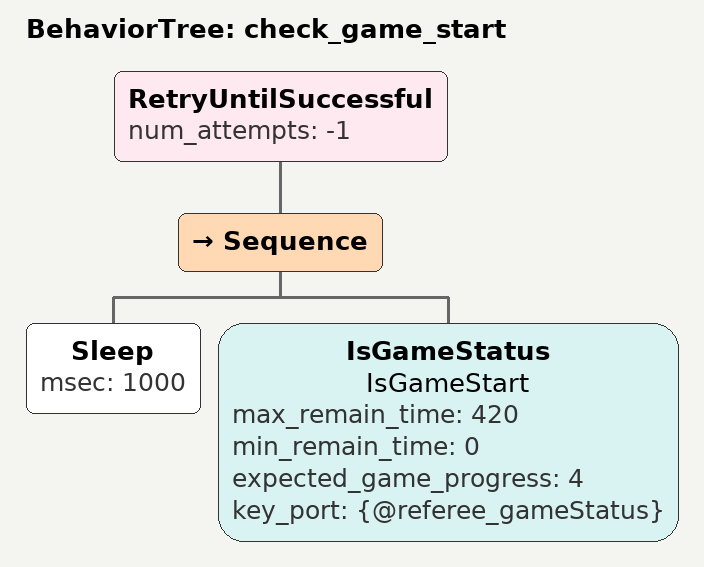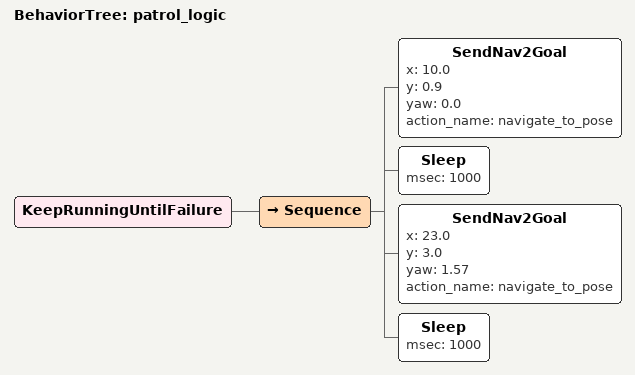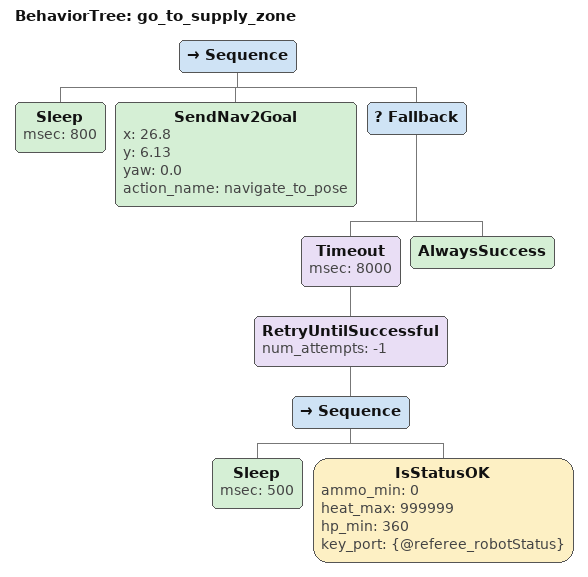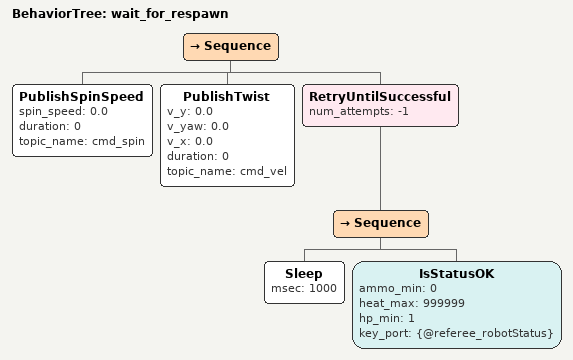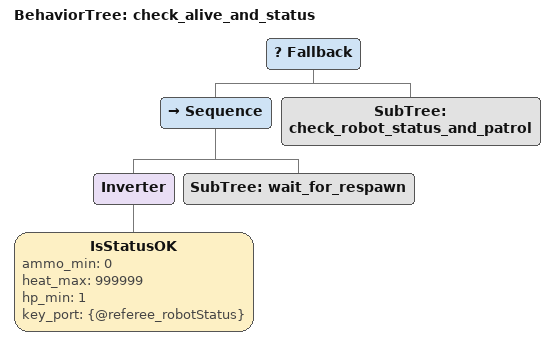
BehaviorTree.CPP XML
<BehaviorTree ID="check_game_start">
  <!-- 持续检查直到比赛开始 -->
  <RetryUntilSuccessful num_attempts="-1">
    <Sequence>
      <Sleep msec="1000"/>
      <IsGameStatus name="IsGameStart" max_remain_time="420" min_remain_time="0" expected_game_progress="4" key_port="{@referee_gameStatus}"/>
    </Sequence>
  </RetryUntilSuccessful>
</BehaviorTree>

<BehaviorTree ID="patrol_logic">
   <!-- 简化：移除内部的状态检查，由外层ReactiveSequence负责 -->
   <KeepRunningUntilFailure>
      <Sequence>
          <!-- 巡逻点1 -->
          <SendNav2Goal x="10.0" y="0.9" yaw="0.0" action_name="navigate_to_pose"/>
          <Sleep msec="1000"/>

          <!-- 巡逻点2 -->
          <SendNav2Goal x="23.0" y="3.0" yaw="1.57" action_name="navigate_to_pose"/>
          <Sleep msec="1000"/>
      </Sequence>
   </KeepRunningUntilFailure>
</BehaviorTree>

<BehaviorTree ID="go_to_supply_zone">
  <Sequence>
    <!-- 关键修复：等待Nav2完全处理取消请求 -->
    <Sleep msec="800"/>

    <!-- 前往补给区（简化重试逻辑，避免与ReactiveFallback冲突） -->
    <SendNav2Goal x="26.8" y="6.13" yaw="0.0" action_name="navigate_to_pose"/>

    <!-- 等待补给：要么HP>=360，要么超时8秒 -->
    <Fallback>
      <Timeout msec="8000">
        <RetryUntilSuccessful num_attempts="-1">
          <Sequence>
            <Sleep msec="500"/>
            <IsStatusOK ammo_min="0" heat_max="999999" hp_min="360" key_port="{@referee_robotStatus}"/>
          </Sequence>
        </RetryUntilSuccessful>
      </Timeout>
      <AlwaysSuccess/>
    </Fallback>
  </Sequence>
</BehaviorTree>

<BehaviorTree ID="wait_for_respawn">
  <Sequence>
    <!-- 停止自旋 -->
    <PublishSpinSpeed spin_speed="0.0" duration="0" topic_name="cmd_spin"/>
    <!-- 停止移动 -->
    <PublishTwist v_y="0.0" v_yaw="0.0" v_x="0.0" duration="0" topic_name="cmd_vel"/>
    <!-- 循环等待复活 -->
    <RetryUntilSuccessful num_attempts="-1">
      <Sequence>
        <Sleep msec="1000"/>
        <!-- 检查是否复活（HP>0） -->
        <IsStatusOK ammo_min="0" heat_max="999999" hp_min="1" key_port="{@referee_robotStatus}"/>
      </Sequence>
    </RetryUntilSuccessful>
  </Sequence>
</BehaviorTree>

<BehaviorTree ID="check_alive_and_status">
  <Fallback>
    <!-- 情况1: 车辆已死亡，等待复活 -->
    <Sequence>
      <Inverter>
        <IsStatusOK ammo_min="0" heat_max="999999" hp_min="1" key_port="{@referee_robotStatus}"/>
      </Inverter>
      <SubTree ID="wait_for_respawn"/>
    </Sequence>

    <!-- 情况2: 车辆存活，检查状态 -->
    <SubTree ID="check_robot_status_and_patrol"/>
  </Fallback>
</BehaviorTree>
